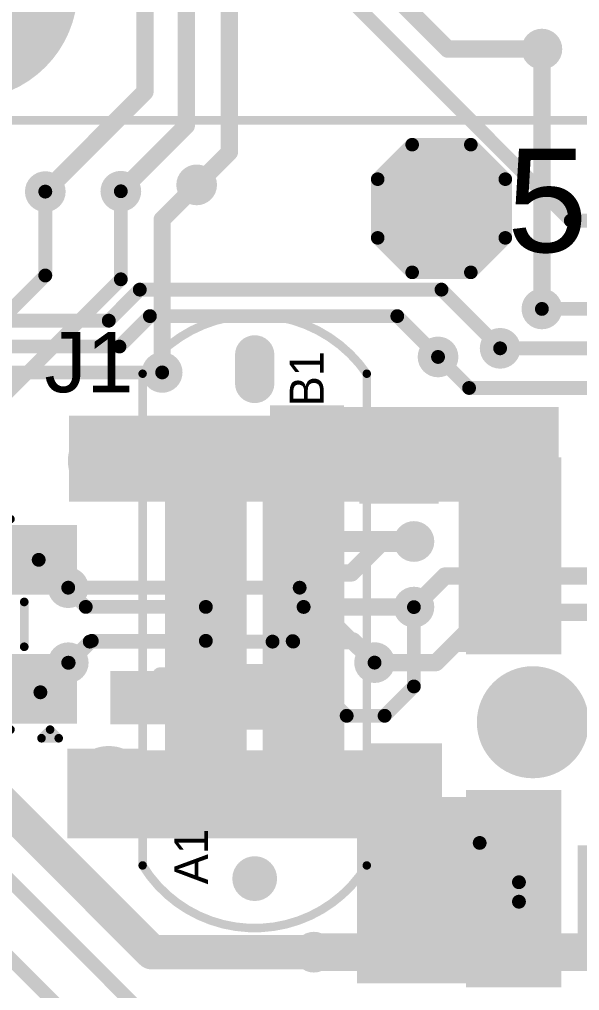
# Model space of a CAD drawing. Header units: millimetres. Extents: x -35.7 to 35.7, y -3.2 to 68.2.
# Drawn here: x -18.03 to -9.78, y 4.03 to 18.33 of the extents above; entities that cross this region are included whole.
import ezdxf

# ---------------------------------------------------------------- set-up
doc = ezdxf.new("R2010")
doc.units = ezdxf.units.MM
for name, color, linetype in [('BottomLayer', 5, 'Continuous'), ('BottomPaste', 16, 'Continuous'), ('BottomSolder', 6, 'Continuous'), ('Mechanical2', 216, 'Continuous'), ('MultiLayer', 9, 'Continuous'), ('PadHoleLayer', 156, 'Continuous'), ('TopLayer', 1, 'Continuous'), ('TopOverlay', 2, 'Continuous'), ('TopPaste', 8, 'Continuous'), ('TopSolder', 216, 'Continuous'), ('ViaHoleLayer', 16, 'Continuous')]:
    doc.layers.add(name, color=color, linetype=linetype)
doc.styles.add('Arial', font='', dxfattribs={"height": 0.2})
doc.styles.get('Arial').set_extended_font_data('Arial')

# ---------------------------------------------------------------- blocks, each defined once
blk = doc.blocks.new('S___23_23')
at = {"layer": 'TopLayer'}
for points in [[(-0.41, 1.46), (0.41, 1.46), (0.41, 0.54), (-0.41, 0.54)], [(-1.36, -0.54), (-0.54, -0.54), (-0.54, -1.46), (-1.36, -1.46)], [(0.54, -0.54), (1.36, -0.54), (1.36, -1.46), (0.54, -1.46)]]:
    blk.add_hatch(color=1, dxfattribs=at).paths.add_polyline_path(points)
at = {"layer": 'TopPaste'}
for points in [[(-0.41, 1.46), (0.41, 1.46), (0.41, 0.54), (-0.41, 0.54)], [(-1.36, -0.54), (-0.54, -0.54), (-0.54, -1.46), (-1.36, -1.46)], [(0.54, -0.54), (1.36, -0.54), (1.36, -1.46), (0.54, -1.46)]]:
    blk.add_hatch(color=8, dxfattribs=at).paths.add_polyline_path(points)
at = {"layer": 'TopSolder'}
for points in [[(-0.512, 1.562), (0.512, 1.562), (0.512, 0.438), (-0.512, 0.438)], [(-1.462, -0.438), (-0.438, -0.438), (-0.438, -1.562), (-1.462, -1.562)], [(0.438, -0.438), (1.462, -0.438), (1.462, -1.562), (0.438, -1.562)]]:
    blk.add_hatch(color=216, dxfattribs=at).paths.add_polyline_path(points)
at = {"layer": 'TopOverlay', "const_width": 0.127}
for points in [[(-1.549, 0.813), (-1.549, -0.584)], [(-1.549, 0.813), (-0.559, 0.813)], [(0.559, 0.813), (1.549, 0.813)], [(1.549, 0.813), (1.549, -0.584)], [(-0.33, -0.787), (0.33, -0.787)], [(-1.676, -1.041), (-1.549, -1.168)], [(-1.676, -1.041), (-1.676, -1.295)], [(-1.549, -1.168), (-1.676, -1.295)]]:
    blk.add_lwpolyline(points, dxfattribs=at)
at = {"layer": 'TopOverlay', "const_width": 0.0635}
for points in [[(-1.581, 0.813, 1), (-1.518, 0.813, 1)], [(-1.581, 0.813, 1), (-1.518, 0.813, 1)], [(-0.591, 0.813, 1), (-0.527, 0.813, 1)], [(0.527, 0.813, 1), (0.591, 0.813, 1)], [(1.518, 0.813, 1), (1.581, 0.813, 1)], [(1.518, 0.813, 1), (1.581, 0.813, 1)], [(-1.581, -0.584, 1), (-1.518, -0.584, 1)], [(1.518, -0.584, 1), (1.581, -0.584, 1)], [(-0.362, -0.787, 1), (-0.298, -0.787, 1)], [(0.298, -0.787, 1), (0.362, -0.787, 1)], [(-1.708, -1.041, 1), (-1.645, -1.041, 1)], [(-1.708, -1.041, 1), (-1.645, -1.041, 1)], [(-1.581, -1.168, 1), (-1.518, -1.168, 1)], [(-1.581, -1.168, 1), (-1.518, -1.168, 1)], [(-1.708, -1.295, 1), (-1.645, -1.295, 1)], [(-1.708, -1.295, 1), (-1.645, -1.295, 1)]]:
    blk.add_lwpolyline(points, format="xyb", close=True, dxfattribs=at)
blk = doc.blocks.new('0855115001_58')
at = {"layer": 'PadHoleLayer'}
h = blk.add_hatch(color=156, dxfattribs=at)
edge = h.paths.add_edge_path()
edge.add_arc((5.715, -4.445), 1.625, 0, 360)
at = {"layer": 'TopOverlay', "const_width": 0.127}
blk.add_lwpolyline([(7.6454, -9.4488), (7.6454, 5.715)], dxfattribs=at)
blk = doc.blocks.new('MC_318FB_60')
at = {"layer": 'BottomLayer'}
h = blk.add_hatch(color=5, dxfattribs=at)
edge = h.paths.add_edge_path()
edge.add_arc((-2.4, 2.15), 0.5, 0, 360)
h = blk.add_hatch(color=5, dxfattribs=at)
edge = h.paths.add_edge_path()
edge.add_arc((2.4, 2.15), 0.5, 0, 360)
h = blk.add_hatch(color=5, dxfattribs=at)
edge = h.paths.add_edge_path()
edge.add_arc((-2.4, -2.15), 0.5, 0, 360)
h = blk.add_hatch(color=5, dxfattribs=at)
edge = h.paths.add_edge_path()
edge.add_arc((2.4, -2.15), 0.5, 0, 360)
at = {"layer": 'BottomSolder'}
h = blk.add_hatch(color=6, dxfattribs=at)
edge = h.paths.add_edge_path()
edge.add_arc((-2.4, 2.15), 0.602, 0, 360)
h = blk.add_hatch(color=6, dxfattribs=at)
edge = h.paths.add_edge_path()
edge.add_arc((2.4, 2.15), 0.602, 0, 360)
h = blk.add_hatch(color=6, dxfattribs=at)
edge = h.paths.add_edge_path()
edge.add_arc((-3.75, 0), 0.102, 0, 360)
h = blk.add_hatch(color=6, dxfattribs=at)
edge = h.paths.add_edge_path()
edge.add_arc((3.75, 0), 0.102, 0, 360)
h = blk.add_hatch(color=6, dxfattribs=at)
edge = h.paths.add_edge_path()
edge.add_arc((-2.4, -2.15), 0.602, 0, 360)
h = blk.add_hatch(color=6, dxfattribs=at)
edge = h.paths.add_edge_path()
edge.add_arc((2.4, -2.15), 0.602, 0, 360)
at = {"layer": 'MultiLayer'}
h = blk.add_hatch(color=9, dxfattribs=at)
edge = h.paths.add_edge_path()
edge.add_arc((-2.4, 2.15), 0.5, 0, 360)
h = blk.add_hatch(color=9, dxfattribs=at)
edge = h.paths.add_edge_path()
edge.add_arc((2.4, 2.15), 0.5, 0, 360)
h = blk.add_hatch(color=9, dxfattribs=at)
edge = h.paths.add_edge_path()
edge.add_arc((-2.4, -2.15), 0.5, 0, 360)
h = blk.add_hatch(color=9, dxfattribs=at)
edge = h.paths.add_edge_path()
edge.add_arc((2.4, -2.15), 0.5, 0, 360)
at = {"layer": 'PadHoleLayer'}
h = blk.add_hatch(color=156, dxfattribs=at)
edge = h.paths.add_edge_path()
edge.add_arc((-2.4, 2.15), 0.35, 0, 360)
h = blk.add_hatch(color=156, dxfattribs=at)
edge = h.paths.add_edge_path()
edge.add_arc((2.4, 2.15), 0.35, 0, 360)
h = blk.add_hatch(color=156, dxfattribs=at)
edge = h.paths.add_edge_path()
edge.add_arc((-3.75, 0), 0.33, 0, 360)
h = blk.add_hatch(color=156, dxfattribs=at)
edge = h.paths.add_edge_path()
edge.add_arc((3.54, 0), 0.29, 90, 270)
edge.add_line((3.54, -0.29), (3.96, -0.29))
edge.add_arc((3.96, 0), 0.29, 270, 450)
edge.add_line((3.96, 0.29), (3.54, 0.29))
h = blk.add_hatch(color=156, dxfattribs=at)
edge = h.paths.add_edge_path()
edge.add_arc((-2.4, -2.15), 0.35, 0, 360)
h = blk.add_hatch(color=156, dxfattribs=at)
edge = h.paths.add_edge_path()
edge.add_arc((2.4, -2.15), 0.35, 0, 360)
at = {"layer": 'TopLayer'}
h = blk.add_hatch(color=1, dxfattribs=at)
edge = h.paths.add_edge_path()
edge.add_arc((-2.4, 2.15), 0.5, 0, 360)
h = blk.add_hatch(color=1, dxfattribs=at)
edge = h.paths.add_edge_path()
edge.add_arc((2.4, 2.15), 0.5, 0, 360)
for points in [[(-2.9, 1.22), (-2.6, 1.22), (-2.6, 0.22), (-2.9, 0.22)], [(-2.4, 1.22), (-2.1, 1.22), (-2.1, 0.22), (-2.4, 0.22)], [(-1.9, 1.22), (-1.6, 1.22), (-1.6, 0.22), (-1.9, 0.22)], [(-1.4, 1.22), (-1.1, 1.22), (-1.1, 0.22), (-1.4, 0.22)], [(-0.9, 1.22), (-0.6, 1.22), (-0.6, 0.22), (-0.9, 0.22)], [(-0.4, 1.22), (-0.1, 1.22), (-0.1, 0.22), (-0.4, 0.22)], [(0.1, 1.22), (0.4, 1.22), (0.4, 0.22), (0.1, 0.22)], [(0.6, 1.22), (0.9, 1.22), (0.9, 0.22), (0.6, 0.22)], [(1.1, 1.22), (1.4, 1.22), (1.4, 0.22), (1.1, 0.22)], [(1.6, 1.22), (1.9, 1.22), (1.9, 0.22), (1.6, 0.22)], [(2.1, 1.22), (2.4, 1.22), (2.4, 0.22), (2.1, 0.22)], [(2.6, 1.22), (2.9, 1.22), (2.9, 0.22), (2.6, 0.22)], [(-2.9, -0.22), (-2.6, -0.22), (-2.6, -1.22), (-2.9, -1.22)], [(-2.4, -0.22), (-2.1, -0.22), (-2.1, -1.22), (-2.4, -1.22)], [(-1.9, -0.22), (-1.6, -0.22), (-1.6, -1.22), (-1.9, -1.22)], [(-1.4, -0.22), (-1.1, -0.22), (-1.1, -1.22), (-1.4, -1.22)], [(-0.9, -0.22), (-0.6, -0.22), (-0.6, -1.22), (-0.9, -1.22)], [(-0.4, -0.22), (-0.1, -0.22), (-0.1, -1.22), (-0.4, -1.22)], [(0.1, -0.22), (0.4, -0.22), (0.4, -1.22), (0.1, -1.22)], [(0.6, -0.22), (0.9, -0.22), (0.9, -1.22), (0.6, -1.22)], [(1.1, -0.22), (1.4, -0.22), (1.4, -1.22), (1.1, -1.22)], [(1.6, -0.22), (1.9, -0.22), (1.9, -1.22), (1.6, -1.22)], [(2.1, -0.22), (2.4, -0.22), (2.4, -1.22), (2.1, -1.22)], [(2.6, -0.22), (2.9, -0.22), (2.9, -1.22), (2.6, -1.22)]]:
    blk.add_hatch(color=1, dxfattribs=at).paths.add_polyline_path(points)
h = blk.add_hatch(color=1, dxfattribs=at)
edge = h.paths.add_edge_path()
edge.add_arc((-2.4, -2.15), 0.5, 0, 360)
h = blk.add_hatch(color=1, dxfattribs=at)
edge = h.paths.add_edge_path()
edge.add_arc((2.4, -2.15), 0.5, 0, 360)
at = {"layer": 'TopPaste'}
for points in [[(-2.9, 1.22), (-2.6, 1.22), (-2.6, 0.22), (-2.9, 0.22)], [(-2.4, 1.22), (-2.1, 1.22), (-2.1, 0.22), (-2.4, 0.22)], [(-1.9, 1.22), (-1.6, 1.22), (-1.6, 0.22), (-1.9, 0.22)], [(-1.4, 1.22), (-1.1, 1.22), (-1.1, 0.22), (-1.4, 0.22)], [(-0.9, 1.22), (-0.6, 1.22), (-0.6, 0.22), (-0.9, 0.22)], [(-0.4, 1.22), (-0.1, 1.22), (-0.1, 0.22), (-0.4, 0.22)], [(0.1, 1.22), (0.4, 1.22), (0.4, 0.22), (0.1, 0.22)], [(0.6, 1.22), (0.9, 1.22), (0.9, 0.22), (0.6, 0.22)], [(1.1, 1.22), (1.4, 1.22), (1.4, 0.22), (1.1, 0.22)], [(1.6, 1.22), (1.9, 1.22), (1.9, 0.22), (1.6, 0.22)], [(2.1, 1.22), (2.4, 1.22), (2.4, 0.22), (2.1, 0.22)], [(2.6, 1.22), (2.9, 1.22), (2.9, 0.22), (2.6, 0.22)], [(-2.9, -0.22), (-2.6, -0.22), (-2.6, -1.22), (-2.9, -1.22)], [(-2.4, -0.22), (-2.1, -0.22), (-2.1, -1.22), (-2.4, -1.22)], [(-1.9, -0.22), (-1.6, -0.22), (-1.6, -1.22), (-1.9, -1.22)], [(-1.4, -0.22), (-1.1, -0.22), (-1.1, -1.22), (-1.4, -1.22)], [(-0.9, -0.22), (-0.6, -0.22), (-0.6, -1.22), (-0.9, -1.22)], [(-0.4, -0.22), (-0.1, -0.22), (-0.1, -1.22), (-0.4, -1.22)], [(0.1, -0.22), (0.4, -0.22), (0.4, -1.22), (0.1, -1.22)], [(0.6, -0.22), (0.9, -0.22), (0.9, -1.22), (0.6, -1.22)], [(1.1, -0.22), (1.4, -0.22), (1.4, -1.22), (1.1, -1.22)], [(1.6, -0.22), (1.9, -0.22), (1.9, -1.22), (1.6, -1.22)], [(2.1, -0.22), (2.4, -0.22), (2.4, -1.22), (2.1, -1.22)], [(2.6, -0.22), (2.9, -0.22), (2.9, -1.22), (2.6, -1.22)]]:
    blk.add_hatch(color=8, dxfattribs=at).paths.add_polyline_path(points)
at = {"layer": 'TopSolder'}
h = blk.add_hatch(color=216, dxfattribs=at)
edge = h.paths.add_edge_path()
edge.add_arc((-2.4, 2.15), 0.602, 0, 360)
h = blk.add_hatch(color=216, dxfattribs=at)
edge = h.paths.add_edge_path()
edge.add_arc((2.4, 2.15), 0.602, 0, 360)
for points in [[(-3.002, 1.322), (-2.498, 1.322), (-2.498, 0.118), (-3.002, 0.118)], [(-2.502, 1.322), (-1.998, 1.322), (-1.998, 0.118), (-2.502, 0.118)], [(-2.002, 1.322), (-1.498, 1.322), (-1.498, 0.118), (-2.002, 0.118)], [(-1.502, 1.322), (-0.998, 1.322), (-0.998, 0.118), (-1.502, 0.118)], [(-1.002, 1.322), (-0.498, 1.322), (-0.498, 0.118), (-1.002, 0.118)], [(-0.502, 1.322), (0.002, 1.322), (0.002, 0.118), (-0.502, 0.118)], [(-0.002, 1.322), (0.502, 1.322), (0.502, 0.118), (-0.002, 0.118)], [(0.498, 1.322), (1.002, 1.322), (1.002, 0.118), (0.498, 0.118)], [(0.998, 1.322), (1.502, 1.322), (1.502, 0.118), (0.998, 0.118)], [(1.498, 1.322), (2.002, 1.322), (2.002, 0.118), (1.498, 0.118)], [(1.998, 1.322), (2.502, 1.322), (2.502, 0.118), (1.998, 0.118)], [(2.498, 1.322), (3.002, 1.322), (3.002, 0.118), (2.498, 0.118)], [(-3.002, -0.118), (-2.498, -0.118), (-2.498, -1.322), (-3.002, -1.322)], [(-2.502, -0.118), (-1.998, -0.118), (-1.998, -1.322), (-2.502, -1.322)], [(-2.002, -0.118), (-1.498, -0.118), (-1.498, -1.322), (-2.002, -1.322)], [(-1.502, -0.118), (-0.998, -0.118), (-0.998, -1.322), (-1.502, -1.322)], [(-1.002, -0.118), (-0.498, -0.118), (-0.498, -1.322), (-1.002, -1.322)], [(-0.502, -0.118), (0.002, -0.118), (0.002, -1.322), (-0.502, -1.322)], [(-0.002, -0.118), (0.502, -0.118), (0.502, -1.322), (-0.002, -1.322)], [(0.498, -0.118), (1.002, -0.118), (1.002, -1.322), (0.498, -1.322)], [(0.998, -0.118), (1.502, -0.118), (1.502, -1.322), (0.998, -1.322)], [(1.498, -0.118), (2.002, -0.118), (2.002, -1.322), (1.498, -1.322)], [(1.998, -0.118), (2.502, -0.118), (2.502, -1.322), (1.998, -1.322)], [(2.498, -0.118), (3.002, -0.118), (3.002, -1.322), (2.498, -1.322)]]:
    blk.add_hatch(color=216, dxfattribs=at).paths.add_polyline_path(points)
h = blk.add_hatch(color=216, dxfattribs=at)
edge = h.paths.add_edge_path()
edge.add_arc((-3.75, 0), 0.102, 0, 360)
h = blk.add_hatch(color=216, dxfattribs=at)
edge = h.paths.add_edge_path()
edge.add_arc((3.75, 0), 0.102, 0, 360)
h = blk.add_hatch(color=216, dxfattribs=at)
edge = h.paths.add_edge_path()
edge.add_arc((-2.4, -2.15), 0.602, 0, 360)
h = blk.add_hatch(color=216, dxfattribs=at)
edge = h.paths.add_edge_path()
edge.add_arc((2.4, -2.15), 0.602, 0, 360)
at = {"layer": 'TopOverlay', "const_width": 0.125}
for points in [[(-3.556, -1.651, -0.558791), (-3.556, 1.651)], [(3.683, 1.651, -0.523952), (3.683, -1.651)]]:
    blk.add_lwpolyline(points, format="xyb", dxfattribs=at)
for points in [[(-3.556, 1.651), (3.683, 1.651)], [(-3.556, -1.651), (3.683, -1.651)]]:
    blk.add_lwpolyline(points, dxfattribs=at)
at = {"layer": 'TopOverlay', "const_width": 0.0625}
for points in [[(-3.587, 1.651, 1), (-3.525, 1.651, 1)], [(-3.587, 1.651, 1), (-3.525, 1.651, 1)], [(3.652, 1.651, 1), (3.714, 1.651, 1)], [(3.652, 1.651, 1), (3.714, 1.651, 1)], [(-3.587, -1.651, 1), (-3.525, -1.651, 1)], [(-3.587, -1.651, 1), (-3.525, -1.651, 1)], [(3.652, -1.651, 1), (3.714, -1.651, 1)], [(3.652, -1.651, 1), (3.714, -1.651, 1)]]:
    blk.add_lwpolyline(points, format="xyb", close=True, dxfattribs=at)
at = {"layer": 'TopOverlay'}
for s, p in [('A1', (-3.835, 0.686)), ('B1', (3.2, -1.016))]:
    blk.add_text(s, height=0.5, dxfattribs=at).set_placement(p)
blk = doc.blocks.new('M55_7012642R_B_133')
at = {"layer": 'BottomLayer'}
for points in [[(9.515, 3.8), (10.715, 3.8), (10.715, 1.1), (9.515, 1.1)], [(9.515, -1.1), (10.715, -1.1), (10.715, -3.8), (9.515, -3.8)]]:
    blk.add_hatch(color=5, dxfattribs=at).paths.add_polyline_path(points)
at = {"layer": 'BottomPaste'}
for points in [[(9.515, 3.8), (10.715, 3.8), (10.715, 1.1), (9.515, 1.1)], [(9.515, -1.1), (10.715, -1.1), (10.715, -3.8), (9.515, -3.8)]]:
    blk.add_hatch(color=16, dxfattribs=at).paths.add_polyline_path(points)
at = {"layer": 'BottomSolder'}
for points in [[(9.413, 3.902), (10.817, 3.902), (10.817, 0.998), (9.413, 0.998)], [(9.413, -0.998), (10.817, -0.998), (10.817, -3.902), (9.413, -3.902)]]:
    blk.add_hatch(color=6, dxfattribs=at).paths.add_polyline_path(points)
h = blk.add_hatch(color=6, dxfattribs=at)
edge = h.paths.add_edge_path()
edge.add_arc((9.83, 0), 0.102, 0, 360)
at = {"layer": 'PadHoleLayer'}
h = blk.add_hatch(color=156, dxfattribs=at)
edge = h.paths.add_edge_path()
edge.add_arc((9.83, 0), 0.825, 0, 360)
at = {"layer": 'TopSolder'}
h = blk.add_hatch(color=216, dxfattribs=at)
edge = h.paths.add_edge_path()
edge.add_arc((9.83, 0), 0.102, 0, 360)
blk = doc.blocks.new('TEST_POINT_138')
at = {"layer": 'TopLayer'}
blk.add_hatch(color=1, dxfattribs=at).paths.add_polyline_path([(0.381, 0.762), (-0.381, 0.762), (-0.762, 0.381), (-0.762, -0.381), (-0.381, -0.762), (0.381, -0.762), (0.762, -0.381), (0.762, 0.381)])
at = {"layer": 'TopPaste'}
blk.add_hatch(color=8, dxfattribs=at).paths.add_polyline_path([(0.381, 0.762), (-0.381, 0.762), (-0.762, 0.381), (-0.762, -0.381), (-0.381, -0.762), (0.381, -0.762), (0.762, -0.381), (0.762, 0.381)])
at = {"layer": 'TopSolder'}
blk.add_hatch(color=216, dxfattribs=at).paths.add_polyline_path([(0.432, 0.864), (-0.432, 0.864), (-0.864, 0.432), (-0.864, -0.432), (-0.432, -0.864), (0.432, -0.864), (0.864, -0.432), (0.864, 0.432)])
at = {"layer": 'TopOverlay', "const_width": 0.2}
for points in [[(-0.94, 0.432), (-0.432, 0.94)], [(0.432, 0.94), (-0.432, 0.94)], [(0.432, 0.94), (-0.432, 0.94)], [(0.94, 0.432), (0.432, 0.94)], [(-0.94, -0.432), (-0.94, 0.432)], [(0.94, -0.432), (0.94, 0.432)], [(-0.432, -0.94), (-0.94, -0.432)], [(0.432, -0.94), (0.94, -0.432)], [(0.432, -0.94), (-0.432, -0.94)], [(0.432, -0.94), (-0.432, -0.94)]]:
    blk.add_lwpolyline(points, dxfattribs=at)
at = {"layer": 'TopOverlay', "const_width": 0.1}
for points in [[(-0.482, 0.94, 1), (-0.382, 0.94, 1)], [(-0.482, 0.94, 1), (-0.382, 0.94, 1)], [(-0.482, 0.94, 1), (-0.382, 0.94, 1)], [(0.382, 0.94, 1), (0.482, 0.94, 1)], [(0.382, 0.94, 1), (0.482, 0.94, 1)], [(0.382, 0.94, 1), (0.482, 0.94, 1)], [(-0.99, 0.432, 1), (-0.89, 0.432, 1)], [(-0.99, 0.432, 1), (-0.89, 0.432, 1)], [(0.89, 0.432, 1), (0.99, 0.432, 1)], [(0.89, 0.432, 1), (0.99, 0.432, 1)], [(-0.99, -0.432, 1), (-0.89, -0.432, 1)], [(-0.99, -0.432, 1), (-0.89, -0.432, 1)], [(0.89, -0.432, 1), (0.99, -0.432, 1)], [(0.89, -0.432, 1), (0.99, -0.432, 1)], [(-0.482, -0.94, 1), (-0.382, -0.94, 1)], [(-0.482, -0.94, 1), (-0.382, -0.94, 1)], [(-0.482, -0.94, 1), (-0.382, -0.94, 1)], [(0.382, -0.94, 1), (0.482, -0.94, 1)], [(0.382, -0.94, 1), (0.482, -0.94, 1)], [(0.382, -0.94, 1), (0.482, -0.94, 1)]]:
    blk.add_lwpolyline(points, format="xyb", close=True, dxfattribs=at)
blk = doc.blocks.new('RES0603_B_141')
at = {"layer": 'BottomLayer'}
for points in [[(-1.143, -0.4445), (-1.143, 0.4445), (-0.381, 0.4445), (-0.381, -0.4445)], [(0.381, -0.4445), (0.381, 0.4445), (1.143, 0.4445), (1.143, -0.4445)]]:
    blk.add_hatch(color=5, dxfattribs=at).paths.add_polyline_path(points)
at = {"layer": 'BottomPaste'}
for points in [[(-1.143, -0.4445), (-1.143, 0.4445), (-0.381, 0.4445), (-0.381, -0.4445)], [(0.381, -0.4445), (0.381, 0.4445), (1.143, 0.4445), (1.143, -0.4445)]]:
    blk.add_hatch(color=16, dxfattribs=at).paths.add_polyline_path(points)
at = {"layer": 'BottomSolder'}
for points in [[(-1.2446, -0.5461), (-1.2446, 0.5461), (-0.2794, 0.5461), (-0.2794, -0.5461)], [(0.2794, -0.5461), (0.2794, 0.5461), (1.2446, 0.5461), (1.2446, -0.5461)]]:
    blk.add_hatch(color=6, dxfattribs=at).paths.add_polyline_path(points)
blk = doc.blocks.new('RES0603_B_142')
at = {"layer": 'BottomLayer'}
for points in [[(-1.143, -0.4445), (-1.143, 0.4445), (-0.381, 0.4445), (-0.381, -0.4445)], [(0.381, -0.4445), (0.381, 0.4445), (1.143, 0.4445), (1.143, -0.4445)]]:
    blk.add_hatch(color=5, dxfattribs=at).paths.add_polyline_path(points)
at = {"layer": 'BottomPaste'}
for points in [[(-1.143, -0.4445), (-1.143, 0.4445), (-0.381, 0.4445), (-0.381, -0.4445)], [(0.381, -0.4445), (0.381, 0.4445), (1.143, 0.4445), (1.143, -0.4445)]]:
    blk.add_hatch(color=16, dxfattribs=at).paths.add_polyline_path(points)
at = {"layer": 'BottomSolder'}
for points in [[(-1.2446, -0.5461), (-1.2446, 0.5461), (-0.2794, 0.5461), (-0.2794, -0.5461)], [(0.2794, -0.5461), (0.2794, 0.5461), (1.2446, 0.5461), (1.2446, -0.5461)]]:
    blk.add_hatch(color=6, dxfattribs=at).paths.add_polyline_path(points)

msp = doc.modelspace()

# ---------------------------------------------------------------- hatches: boundary and pattern name
at = {"layer": 'BottomLayer'}
h = msp.add_hatch(color=5, dxfattribs=at)
edge = h.paths.add_edge_path()
edge.add_arc((-10.332, 17.892), 0.3, 0, 360)
h = msp.add_hatch(color=5, dxfattribs=at)
edge = h.paths.add_edge_path()
edge.add_arc((-15.418, 15.893), 0.3, 0, 360)
h = msp.add_hatch(color=5, dxfattribs=at)
edge = h.paths.add_edge_path()
edge.add_arc((-17.648, 15.794), 0.3, 0, 360)
h = msp.add_hatch(color=5, dxfattribs=at)
edge = h.paths.add_edge_path()
edge.add_arc((-16.535, 15.799), 0.3, 0, 360)
h = msp.add_hatch(color=5, dxfattribs=at)
edge = h.paths.add_edge_path()
edge.add_arc((-11.862, 15.545), 0.3, 0, 360)
h = msp.add_hatch(color=5, dxfattribs=at)
edge = h.paths.add_edge_path()
edge.add_arc((-10.332, 14.067), 0.3, 0, 360)
h = msp.add_hatch(color=5, dxfattribs=at)
edge = h.paths.add_edge_path()
edge.add_arc((-10.947, 13.487), 0.3, 0, 360)
h = msp.add_hatch(color=5, dxfattribs=at)
edge = h.paths.add_edge_path()
edge.add_arc((-11.862, 13.36), 0.3, 0, 360)
h = msp.add_hatch(color=5, dxfattribs=at)
edge = h.paths.add_edge_path()
edge.add_arc((-15.926, 13.132), 0.3, 0, 360)
for points in [[(-14.237, 11.782), (-10.084, 11.782), (-10.084, 12.624), (-14.237, 12.624)], [(-17.297, 11.227), (-10.109, 11.227), (-10.109, 12.395), (-17.297, 12.395)], [(-11.557, 9.017), (-10.084, 9.017), (-10.084, 12.395), (-11.557, 12.395)], [(-16.688, 7.95), (-14.453, 7.95), (-14.453, 8.738), (-16.688, 8.738)], [(-17.213, 6.401), (-11.811, 6.401), (-11.811, 7.569), (-17.213, 7.569)], [(-13.056, 4.14), (-11.836, 4.14), (-11.836, 7.03), (-13.056, 7.03)], [(-12.09, 4.14), (-10.16, 4.14), (-10.16, 6.883), (-12.09, 6.883)], [(-9.804, 4.597), (-7.855, 4.597), (-7.855, 6.172), (-9.804, 6.172)]]:
    msp.add_hatch(color=5, dxfattribs=at).paths.add_polyline_path(points)
h = msp.add_hatch(color=5, dxfattribs=at)
edge = h.paths.add_edge_path()
edge.add_arc((-10.693, 12.217), 0.3, 0, 360)
h = msp.add_hatch(color=5, dxfattribs=at)
edge = h.paths.add_edge_path()
edge.add_arc((-12.217, 10.643), 0.3, 0, 360)
h = msp.add_hatch(color=5, dxfattribs=at)
edge = h.paths.add_edge_path()
edge.add_arc((-17.31, 9.963), 0.3, 0, 360)
h = msp.add_hatch(color=5, dxfattribs=at)
edge = h.paths.add_edge_path()
edge.add_arc((-12.217, 9.677), 0.3, 0, 360)
h = msp.add_hatch(color=5, dxfattribs=at)
edge = h.paths.add_edge_path()
edge.add_arc((-17.31, 8.858), 0.3, 0, 360)
h = msp.add_hatch(color=5, dxfattribs=at)
edge = h.paths.add_edge_path()
edge.add_arc((-12.797, 8.86), 0.3, 0, 360)
h = msp.add_hatch(color=5, dxfattribs=at)
edge = h.paths.add_edge_path()
edge.add_arc((-16.358, 8.255), 0.3, 0, 360)
h = msp.add_hatch(color=5, dxfattribs=at)
edge = h.paths.add_edge_path()
edge.add_arc((-12.598, 5.69), 0.3, 0, 360)
h = msp.add_hatch(color=5, dxfattribs=at)
edge = h.paths.add_edge_path()
edge.add_arc((-11.836, 5.69), 0.3, 0, 360)
h = msp.add_hatch(color=5, dxfattribs=at)
edge = h.paths.add_edge_path()
edge.add_arc((-13.691, 4.597), 0.3, 0, 360)
at = {"layer": 'BottomSolder'}
h = msp.add_hatch(color=6, dxfattribs=at)
edge = h.paths.add_edge_path()
edge.add_arc((-10.332, 17.892), 0.15, 0, 360)
h = msp.add_hatch(color=6, dxfattribs=at)
edge = h.paths.add_edge_path()
edge.add_arc((-15.418, 15.893), 0.15, 0, 360)
h = msp.add_hatch(color=6, dxfattribs=at)
edge = h.paths.add_edge_path()
edge.add_arc((-17.648, 15.794), 0.15, 0, 360)
h = msp.add_hatch(color=6, dxfattribs=at)
edge = h.paths.add_edge_path()
edge.add_arc((-16.535, 15.799), 0.15, 0, 360)
h = msp.add_hatch(color=6, dxfattribs=at)
edge = h.paths.add_edge_path()
edge.add_arc((-11.862, 15.545), 0.15, 0, 360)
h = msp.add_hatch(color=6, dxfattribs=at)
edge = h.paths.add_edge_path()
edge.add_arc((-10.332, 14.067), 0.15, 0, 360)
h = msp.add_hatch(color=6, dxfattribs=at)
edge = h.paths.add_edge_path()
edge.add_arc((-10.947, 13.487), 0.15, 0, 360)
h = msp.add_hatch(color=6, dxfattribs=at)
edge = h.paths.add_edge_path()
edge.add_arc((-11.862, 13.36), 0.15, 0, 360)
h = msp.add_hatch(color=6, dxfattribs=at)
edge = h.paths.add_edge_path()
edge.add_arc((-15.926, 13.132), 0.15, 0, 360)
h = msp.add_hatch(color=6, dxfattribs=at)
edge = h.paths.add_edge_path()
edge.add_arc((-10.693, 12.217), 0.15, 0, 360)
h = msp.add_hatch(color=6, dxfattribs=at)
edge = h.paths.add_edge_path()
edge.add_arc((-12.217, 10.643), 0.15, 0, 360)
h = msp.add_hatch(color=6, dxfattribs=at)
edge = h.paths.add_edge_path()
edge.add_arc((-17.31, 9.963), 0.15, 0, 360)
h = msp.add_hatch(color=6, dxfattribs=at)
edge = h.paths.add_edge_path()
edge.add_arc((-12.217, 9.677), 0.15, 0, 360)
h = msp.add_hatch(color=6, dxfattribs=at)
edge = h.paths.add_edge_path()
edge.add_arc((-17.31, 8.858), 0.15, 0, 360)
h = msp.add_hatch(color=6, dxfattribs=at)
edge = h.paths.add_edge_path()
edge.add_arc((-12.797, 8.86), 0.15, 0, 360)
h = msp.add_hatch(color=6, dxfattribs=at)
edge = h.paths.add_edge_path()
edge.add_arc((-16.358, 8.255), 0.15, 0, 360)
h = msp.add_hatch(color=6, dxfattribs=at)
edge = h.paths.add_edge_path()
edge.add_arc((-12.598, 5.69), 0.15, 0, 360)
h = msp.add_hatch(color=6, dxfattribs=at)
edge = h.paths.add_edge_path()
edge.add_arc((-11.836, 5.69), 0.15, 0, 360)
h = msp.add_hatch(color=6, dxfattribs=at)
edge = h.paths.add_edge_path()
edge.add_arc((-13.691, 4.597), 0.15, 0, 360)
at = {"layer": 'TopLayer'}
h = msp.add_hatch(color=1, dxfattribs=at)
edge = h.paths.add_edge_path()
edge.add_arc((-10.332, 17.892), 0.3, 0, 360)
h = msp.add_hatch(color=1, dxfattribs=at)
edge = h.paths.add_edge_path()
edge.add_arc((-15.418, 15.893), 0.3, 0, 360)
h = msp.add_hatch(color=1, dxfattribs=at)
edge = h.paths.add_edge_path()
edge.add_arc((-17.648, 15.794), 0.3, 0, 360)
h = msp.add_hatch(color=1, dxfattribs=at)
edge = h.paths.add_edge_path()
edge.add_arc((-16.535, 15.799), 0.3, 0, 360)
h = msp.add_hatch(color=1, dxfattribs=at)
edge = h.paths.add_edge_path()
edge.add_arc((-11.862, 15.545), 0.3, 0, 360)
h = msp.add_hatch(color=1, dxfattribs=at)
edge = h.paths.add_edge_path()
edge.add_arc((-10.332, 14.067), 0.3, 0, 360)
h = msp.add_hatch(color=1, dxfattribs=at)
edge = h.paths.add_edge_path()
edge.add_arc((-10.947, 13.487), 0.3, 0, 360)
h = msp.add_hatch(color=1, dxfattribs=at)
edge = h.paths.add_edge_path()
edge.add_arc((-11.862, 13.36), 0.3, 0, 360)
h = msp.add_hatch(color=1, dxfattribs=at)
edge = h.paths.add_edge_path()
edge.add_arc((-15.926, 13.132), 0.3, 0, 360)
for points in [[(-11.854, 12.497), (-17.297, 12.497), (-17.297, 12.028), (-11.854, 12.028)], [(-17.297, 11.227), (-16.129, 11.227), (-16.129, 12.471), (-17.297, 12.471)], [(-13.023, 11.201), (-11.854, 11.201), (-11.854, 12.33), (-13.023, 12.33)], [(-17.323, 6.274), (-16.154, 6.274), (-16.154, 7.595), (-17.323, 7.595)], [(-11.803, 7.671), (-12.972, 7.671), (-12.972, 6.274), (-11.803, 6.274)], [(-17.17, 6.274), (-16.213, 6.274), (-16.213, 7.569), (-17.17, 7.569)], [(-17.323, 6.274), (-11.811, 6.274), (-11.811, 6.833), (-17.323, 6.833)]]:
    msp.add_hatch(color=1, dxfattribs=at).paths.add_polyline_path(points)
h = msp.add_hatch(color=1, dxfattribs=at)
edge = h.paths.add_edge_path()
edge.add_arc((-10.693, 12.217), 0.3, 0, 360)
h = msp.add_hatch(color=1, dxfattribs=at)
edge = h.paths.add_edge_path()
edge.add_arc((-12.217, 10.643), 0.3, 0, 360)
h = msp.add_hatch(color=1, dxfattribs=at)
edge = h.paths.add_edge_path()
edge.add_arc((-17.31, 9.963), 0.3, 0, 360)
h = msp.add_hatch(color=1, dxfattribs=at)
edge = h.paths.add_edge_path()
edge.add_arc((-12.217, 9.677), 0.3, 0, 360)
h = msp.add_hatch(color=1, dxfattribs=at)
edge = h.paths.add_edge_path()
edge.add_arc((-17.31, 8.858), 0.3, 0, 360)
h = msp.add_hatch(color=1, dxfattribs=at)
edge = h.paths.add_edge_path()
edge.add_arc((-12.797, 8.86), 0.3, 0, 360)
h = msp.add_hatch(color=1, dxfattribs=at)
edge = h.paths.add_edge_path()
edge.add_arc((-16.358, 8.255), 0.3, 0, 360)
h = msp.add_hatch(color=1, dxfattribs=at)
edge = h.paths.add_edge_path()
edge.add_arc((-12.598, 5.69), 0.3, 0, 360)
h = msp.add_hatch(color=1, dxfattribs=at)
edge = h.paths.add_edge_path()
edge.add_arc((-11.836, 5.69), 0.3, 0, 360)
h = msp.add_hatch(color=1, dxfattribs=at)
edge = h.paths.add_edge_path()
edge.add_arc((-13.691, 4.597), 0.3, 0, 360)
at = {"layer": 'TopSolder'}
h = msp.add_hatch(color=216, dxfattribs=at)
edge = h.paths.add_edge_path()
edge.add_arc((-10.332, 17.892), 0.15, 0, 360)
h = msp.add_hatch(color=216, dxfattribs=at)
edge = h.paths.add_edge_path()
edge.add_arc((-15.418, 15.893), 0.15, 0, 360)
h = msp.add_hatch(color=216, dxfattribs=at)
edge = h.paths.add_edge_path()
edge.add_arc((-17.648, 15.794), 0.15, 0, 360)
h = msp.add_hatch(color=216, dxfattribs=at)
edge = h.paths.add_edge_path()
edge.add_arc((-16.535, 15.799), 0.15, 0, 360)
h = msp.add_hatch(color=216, dxfattribs=at)
edge = h.paths.add_edge_path()
edge.add_arc((-11.862, 15.545), 0.15, 0, 360)
h = msp.add_hatch(color=216, dxfattribs=at)
edge = h.paths.add_edge_path()
edge.add_arc((-10.332, 14.067), 0.15, 0, 360)
h = msp.add_hatch(color=216, dxfattribs=at)
edge = h.paths.add_edge_path()
edge.add_arc((-10.947, 13.487), 0.15, 0, 360)
h = msp.add_hatch(color=216, dxfattribs=at)
edge = h.paths.add_edge_path()
edge.add_arc((-11.862, 13.36), 0.15, 0, 360)
h = msp.add_hatch(color=216, dxfattribs=at)
edge = h.paths.add_edge_path()
edge.add_arc((-15.926, 13.132), 0.15, 0, 360)
h = msp.add_hatch(color=216, dxfattribs=at)
edge = h.paths.add_edge_path()
edge.add_arc((-10.693, 12.217), 0.15, 0, 360)
h = msp.add_hatch(color=216, dxfattribs=at)
edge = h.paths.add_edge_path()
edge.add_arc((-12.217, 10.643), 0.15, 0, 360)
h = msp.add_hatch(color=216, dxfattribs=at)
edge = h.paths.add_edge_path()
edge.add_arc((-17.31, 9.963), 0.15, 0, 360)
h = msp.add_hatch(color=216, dxfattribs=at)
edge = h.paths.add_edge_path()
edge.add_arc((-12.217, 9.677), 0.15, 0, 360)
h = msp.add_hatch(color=216, dxfattribs=at)
edge = h.paths.add_edge_path()
edge.add_arc((-17.31, 8.858), 0.15, 0, 360)
h = msp.add_hatch(color=216, dxfattribs=at)
edge = h.paths.add_edge_path()
edge.add_arc((-12.797, 8.86), 0.15, 0, 360)
h = msp.add_hatch(color=216, dxfattribs=at)
edge = h.paths.add_edge_path()
edge.add_arc((-16.358, 8.255), 0.15, 0, 360)
h = msp.add_hatch(color=216, dxfattribs=at)
edge = h.paths.add_edge_path()
edge.add_arc((-12.598, 5.69), 0.15, 0, 360)
h = msp.add_hatch(color=216, dxfattribs=at)
edge = h.paths.add_edge_path()
edge.add_arc((-11.836, 5.69), 0.15, 0, 360)
h = msp.add_hatch(color=216, dxfattribs=at)
edge = h.paths.add_edge_path()
edge.add_arc((-13.691, 4.597), 0.15, 0, 360)
at = {"layer": 'ViaHoleLayer'}
h = msp.add_hatch(color=16, dxfattribs=at)
edge = h.paths.add_edge_path()
edge.add_arc((-10.332, 17.892), 0.15, 0, 360)
h = msp.add_hatch(color=16, dxfattribs=at)
edge = h.paths.add_edge_path()
edge.add_arc((-15.418, 15.893), 0.15, 0, 360)
h = msp.add_hatch(color=16, dxfattribs=at)
edge = h.paths.add_edge_path()
edge.add_arc((-17.648, 15.794), 0.15, 0, 360)
h = msp.add_hatch(color=16, dxfattribs=at)
edge = h.paths.add_edge_path()
edge.add_arc((-16.535, 15.799), 0.15, 0, 360)
h = msp.add_hatch(color=16, dxfattribs=at)
edge = h.paths.add_edge_path()
edge.add_arc((-11.862, 15.545), 0.15, 0, 360)
h = msp.add_hatch(color=16, dxfattribs=at)
edge = h.paths.add_edge_path()
edge.add_arc((-10.332, 14.067), 0.15, 0, 360)
h = msp.add_hatch(color=16, dxfattribs=at)
edge = h.paths.add_edge_path()
edge.add_arc((-10.947, 13.487), 0.15, 0, 360)
h = msp.add_hatch(color=16, dxfattribs=at)
edge = h.paths.add_edge_path()
edge.add_arc((-11.862, 13.36), 0.15, 0, 360)
h = msp.add_hatch(color=16, dxfattribs=at)
edge = h.paths.add_edge_path()
edge.add_arc((-15.926, 13.132), 0.15, 0, 360)
h = msp.add_hatch(color=16, dxfattribs=at)
edge = h.paths.add_edge_path()
edge.add_arc((-10.693, 12.217), 0.15, 0, 360)
h = msp.add_hatch(color=16, dxfattribs=at)
edge = h.paths.add_edge_path()
edge.add_arc((-12.217, 10.643), 0.15, 0, 360)
h = msp.add_hatch(color=16, dxfattribs=at)
edge = h.paths.add_edge_path()
edge.add_arc((-17.31, 9.963), 0.15, 0, 360)
h = msp.add_hatch(color=16, dxfattribs=at)
edge = h.paths.add_edge_path()
edge.add_arc((-12.217, 9.677), 0.15, 0, 360)
h = msp.add_hatch(color=16, dxfattribs=at)
edge = h.paths.add_edge_path()
edge.add_arc((-17.31, 8.858), 0.15, 0, 360)
h = msp.add_hatch(color=16, dxfattribs=at)
edge = h.paths.add_edge_path()
edge.add_arc((-12.797, 8.86), 0.15, 0, 360)
h = msp.add_hatch(color=16, dxfattribs=at)
edge = h.paths.add_edge_path()
edge.add_arc((-16.358, 8.255), 0.15, 0, 360)
h = msp.add_hatch(color=16, dxfattribs=at)
edge = h.paths.add_edge_path()
edge.add_arc((-12.598, 5.69), 0.15, 0, 360)
h = msp.add_hatch(color=16, dxfattribs=at)
edge = h.paths.add_edge_path()
edge.add_arc((-11.836, 5.69), 0.15, 0, 360)
h = msp.add_hatch(color=16, dxfattribs=at)
edge = h.paths.add_edge_path()
edge.add_arc((-13.691, 4.597), 0.15, 0, 360)

# ---------------------------------------------------------------- linework, layer by layer
at = {"layer": 'BottomLayer'}
for points, const_width in [([(-14.935, 16.375), (-14.935, 21.996)], 0.254), ([(-15.57, 16.764), (-15.57, 20.472)], 0.254), ([(-16.18, 17.262), (-16.18, 20.422)], 0.254), ([(-10.332, 14.067), (-10.332, 17.892)], 0.254), ([(-17.648, 15.794), (-16.18, 17.262)], 0.254), ([(-16.535, 15.799), (-15.57, 16.764)], 0.254), ([(-15.418, 15.893), (-14.935, 16.375)], 0.254), ([(-16.713, 13.894), (-16.256, 14.351)], 0.203), ([(-16.256, 14.351), (-11.811, 14.351)], 0.203), ([(-11.811, 14.351), (-10.947, 13.487)], 0.203), ([(-16.555, 13.513), (-16.107, 13.961)], 0.203), ([(-16.107, 13.961), (-12.462, 13.961)], 0.203), ([(-12.462, 13.961), (-11.862, 13.36)], 0.203), ([(-19.482, 13.894), (-16.713, 13.894)], 0.203), ([(-19.914, 13.513), (-16.555, 13.513)], 0.203), ([(-20.066, 13.132), (-15.926, 13.132)], 0.203), ([(-10.712, 11.347), (-10.712, 11.617)], 0.559), ([(-11.071, 11.414), (-10.75, 11.093)], 0.559), ([(-10.75, 11.272), (-10.693, 11.328)], 0.559), ([(-10.712, 11.347), (-10.693, 11.328)], 0.559), ([(-10.75, 11.093), (-10.75, 11.272)], 0.559), ([(-10.75, 10.432), (-10.75, 11.093)], 0.559), ([(-10.82, 9.754), (-10.82, 10.706)], 0.457), ([(-13.792, 10.643), (-12.217, 10.643)], 0.305), ([(-17.31, 9.963), (-13.9, 9.963)], 0.203), ([(-13.9, 9.963), (-12.797, 8.86)], 0.203), ([(-12.217, 8.509), (-12.217, 9.677)], 0.203), ([(-17.304, 8.858), (-16.993, 9.169)], 0.203), ([(-16.993, 9.169), (-14.3, 9.169)], 0.203), ([(-14.3, 9.169), (-13.208, 8.077)], 0.203), ([(-17.31, 8.858), (-17.304, 8.858)], 0.203), ([(-12.649, 8.077), (-12.217, 8.509)], 0.203), ([(-13.208, 8.077), (-12.649, 8.077)], 0.203), ([(-18.72, 7.239), (-16.078, 4.597)], 0.508), ([(-11.248, 6.205), (-10.67, 5.627)], 0.203), ([(-18.577, 6.061), (-16.199, 3.683)], 0.203), ([(-19.593, 5.934), (-16.961, 3.302)], 0.203), ([(-9.398, 5.747), (-9.052, 5.401)], 0.762), ([(-10.67, 5.34), (-10.67, 5.627)], 0.203), ([(-16.078, 4.597), (-13.691, 4.597)], 0.508)]:
    msp.add_lwpolyline(points, dxfattribs=dict(at, const_width=const_width))
for points, const_width in [([(-10.396, 17.892, 1), (-10.269, 17.892, 1)], 0.127), ([(-16.243, 17.262, 1), (-16.116, 17.262, 1)], 0.127), ([(-16.243, 17.262, 1), (-16.116, 17.262, 1)], 0.127), ([(-15.634, 16.764, 1), (-15.507, 16.764, 1)], 0.127), ([(-15.634, 16.764, 1), (-15.507, 16.764, 1)], 0.127), ([(-14.999, 16.375, 1), (-14.872, 16.375, 1)], 0.127), ([(-14.999, 16.375, 1), (-14.872, 16.375, 1)], 0.127), ([(-15.481, 15.893, 1), (-15.354, 15.893, 1)], 0.127), ([(-17.712, 15.794, 1), (-17.585, 15.794, 1)], 0.127), ([(-16.599, 15.799, 1), (-16.472, 15.799, 1)], 0.127), ([(-16.307, 14.351, 1), (-16.205, 14.351, 1)], 0.102), ([(-16.307, 14.351, 1), (-16.205, 14.351, 1)], 0.102), ([(-11.862, 14.351, 1), (-11.76, 14.351, 1)], 0.102), ([(-11.862, 14.351, 1), (-11.76, 14.351, 1)], 0.102), ([(-10.396, 14.067, 1), (-10.269, 14.067, 1)], 0.127), ([(-16.158, 13.961, 1), (-16.056, 13.961, 1)], 0.102), ([(-16.158, 13.961, 1), (-16.056, 13.961, 1)], 0.102), ([(-12.513, 13.961, 1), (-12.412, 13.961, 1)], 0.102), ([(-12.513, 13.961, 1), (-12.412, 13.961, 1)], 0.102), ([(-16.764, 13.894, 1), (-16.662, 13.894, 1)], 0.102), ([(-16.764, 13.894, 1), (-16.662, 13.894, 1)], 0.102), ([(-16.606, 13.513, 1), (-16.505, 13.513, 1)], 0.102), ([(-16.606, 13.513, 1), (-16.505, 13.513, 1)], 0.102), ([(-10.998, 13.487, 1), (-10.897, 13.487, 1)], 0.102), ([(-11.913, 13.36, 1), (-11.811, 13.36, 1)], 0.102), ([(-15.977, 13.132, 1), (-15.875, 13.132, 1)], 0.102), ([(-10.851, 11.617, 1), (-10.572, 11.617, 1)], 0.279), ([(-11.21, 11.414, 1), (-10.931, 11.414, 1)], 0.279), ([(-10.851, 11.347, 1), (-10.572, 11.347, 1)], 0.279), ([(-10.851, 11.347, 1), (-10.572, 11.347, 1)], 0.279), ([(-10.833, 11.328, 1), (-10.554, 11.328, 1)], 0.279), ([(-10.833, 11.328, 1), (-10.554, 11.328, 1)], 0.279), ([(-10.89, 11.272, 1), (-10.61, 11.272, 1)], 0.279), ([(-10.89, 11.272, 1), (-10.61, 11.272, 1)], 0.279), ([(-10.89, 11.093, 1), (-10.61, 11.093, 1)], 0.279), ([(-10.89, 11.093, 1), (-10.61, 11.093, 1)], 0.279), ([(-10.89, 11.093, 1), (-10.61, 11.093, 1)], 0.279), ([(-10.935, 10.706, 1), (-10.706, 10.706, 1)], 0.229), ([(-13.868, 10.643, 1), (-13.716, 10.643, 1)], 0.152), ([(-12.294, 10.643, 1), (-12.141, 10.643, 1)], 0.152), ([(-10.89, 10.432, 1), (-10.61, 10.432, 1)], 0.279), ([(-17.361, 9.963, 1), (-17.259, 9.963, 1)], 0.102), ([(-13.951, 9.963, 1), (-13.85, 9.963, 1)], 0.102), ([(-13.951, 9.963, 1), (-13.85, 9.963, 1)], 0.102), ([(-10.935, 9.754, 1), (-10.706, 9.754, 1)], 0.229), ([(-12.268, 9.677, 1), (-12.167, 9.677, 1)], 0.102), ([(-17.044, 9.169, 1), (-16.942, 9.169, 1)], 0.102), ([(-17.044, 9.169, 1), (-16.942, 9.169, 1)], 0.102), ([(-14.351, 9.169, 1), (-14.249, 9.169, 1)], 0.102), ([(-14.351, 9.169, 1), (-14.249, 9.169, 1)], 0.102), ([(-17.361, 8.858, 1), (-17.259, 8.858, 1)], 0.102), ([(-17.355, 8.858, 1), (-17.253, 8.858, 1)], 0.102), ([(-17.355, 8.858, 1), (-17.253, 8.858, 1)], 0.102), ([(-12.848, 8.86, 1), (-12.746, 8.86, 1)], 0.102), ([(-12.268, 8.509, 1), (-12.167, 8.509, 1)], 0.102), ([(-12.268, 8.509, 1), (-12.167, 8.509, 1)], 0.102), ([(-13.259, 8.077, 1), (-13.157, 8.077, 1)], 0.102), ([(-13.259, 8.077, 1), (-13.157, 8.077, 1)], 0.102), ([(-12.7, 8.077, 1), (-12.598, 8.077, 1)], 0.102), ([(-12.7, 8.077, 1), (-12.598, 8.077, 1)], 0.102), ([(-11.299, 6.205, 1), (-11.198, 6.205, 1)], 0.102), ([(-9.588, 5.747, 1), (-9.207, 5.747, 1)], 0.381), ([(-10.721, 5.627, 1), (-10.619, 5.627, 1)], 0.102), ([(-10.721, 5.627, 1), (-10.619, 5.627, 1)], 0.102), ([(-10.721, 5.34, 1), (-10.619, 5.34, 1)], 0.102), ([(-16.205, 4.597, 1), (-15.951, 4.597, 1)], 0.254), ([(-16.205, 4.597, 1), (-15.951, 4.597, 1)], 0.254), ([(-13.818, 4.597, 1), (-13.564, 4.597, 1)], 0.254)]:
    msp.add_lwpolyline(points, format="xyb", close=True, dxfattribs=dict(at, const_width=const_width))
at = {"layer": 'Mechanical2', "const_width": 0.381}
msp.add_lwpolyline([(0, -3, -0.267949), (-30.744, 14.75)], format="xyb", dxfattribs=at)
at = {"layer": 'TopLayer'}
for points, const_width in [([(-16.002, 21.463), (-9.906, 15.367)], 0.203), ([(-14.28, 20.452), (-11.72, 17.892)], 0.254), ([(-11.72, 17.892), (-10.332, 17.892)], 0.254), ([(-11.914, 15.875), (-11.862, 15.823)], 0.635), ([(-15.926, 15.385), (-15.418, 15.893)], 0.254), ([(-11.862, 15.545), (-11.862, 15.823)], 0.635), ([(-17.648, 14.559), (-17.648, 15.794)], 0.203), ([(-16.535, 14.503), (-16.535, 15.799)], 0.203), ([(-15.926, 13.132), (-15.926, 15.385)], 0.254), ([(-9.906, 15.367), (-2.699, 15.367)], 0.203), ([(-19.812, 12.395), (-17.648, 14.559)], 0.203), ([(-18.745, 12.294), (-16.535, 14.503)], 0.203), ([(-10.332, 14.067), (-3.094, 14.067)], 0.203), ([(-10.947, 13.487), (-8.111, 13.487)], 0.203), ([(-11.862, 13.36), (-11.405, 12.903)], 0.203), ([(-11.405, 12.903), (-8.347, 12.903)], 0.203), ([(-16.783, 11.9), (-16.713, 11.83)], 0.635), ([(-13.137, 10.18), (-12.675, 10.643)], 0.254), ([(-12.675, 10.643), (-12.217, 10.643)], 0.254), ([(-17.745, 10.373), (-17.052, 9.68)], 0.203), ([(-13.843, 10.18), (-13.137, 10.18)], 0.254), ([(-12.217, 9.677), (-11.76, 10.135)], 0.254), ([(-11.76, 10.135), (-6.934, 10.135)], 0.254), ([(-17.052, 9.68), (-15.283, 9.68)], 0.203), ([(-13.842, 9.679), (-12.217, 9.679)], 0.254), ([(-13.843, 9.68), (-13.842, 9.679)], 0.203), ([(-11.892, 8.86), (-11.151, 9.601)], 0.254), ([(-11.151, 9.601), (-9.068, 9.601)], 0.254), ([(-13.843, 9.18), (-13.119, 9.18)], 0.254), ([(-13.119, 9.18), (-12.798, 8.86)], 0.254), ([(-17.72, 8.423), (-16.963, 9.18)], 0.203), ([(-16.963, 9.18), (-15.283, 9.18)], 0.203), ([(-14.003, 9.177), (-13.995, 9.169)], 0.203), ([(-12.798, 8.86), (-11.892, 8.86)], 0.254), ([(-16.358, 8.255), (-15.948, 8.665)], 0.254), ([(-15.948, 8.665), (-15.299, 8.665)], 0.254), ([(-15.299, 8.665), (-15.283, 8.68)], 0.254), ([(-16.788, 6.983), (-16.662, 6.857)], 0.559), ([(-16.662, 6.655), (-16.662, 6.857)], 0.559), ([(-13.691, 4.597), (-9.175, 4.597)], 0.559)]:
    msp.add_lwpolyline(points, dxfattribs=dict(at, const_width=const_width))
for points, const_width in [([(-11.783, 17.892, 1), (-11.656, 17.892, 1)], 0.127), ([(-11.783, 17.892, 1), (-11.656, 17.892, 1)], 0.127), ([(-10.396, 17.892, 1), (-10.269, 17.892, 1)], 0.127), ([(-12.073, 15.875, 1), (-11.755, 15.875, 1)], 0.318), ([(-15.481, 15.893, 1), (-15.354, 15.893, 1)], 0.127), ([(-12.021, 15.823, 1), (-11.703, 15.823, 1)], 0.318), ([(-12.021, 15.823, 1), (-11.703, 15.823, 1)], 0.318), ([(-17.699, 15.794, 1), (-17.597, 15.794, 1)], 0.102), ([(-16.586, 15.799, 1), (-16.485, 15.799, 1)], 0.102), ([(-12.021, 15.545, 1), (-11.703, 15.545, 1)], 0.318), ([(-15.989, 15.385, 1), (-15.862, 15.385, 1)], 0.127), ([(-15.989, 15.385, 1), (-15.862, 15.385, 1)], 0.127), ([(-9.957, 15.367, 1), (-9.855, 15.367, 1)], 0.102), ([(-9.957, 15.367, 1), (-9.855, 15.367, 1)], 0.102), ([(-17.699, 14.559, 1), (-17.597, 14.559, 1)], 0.102), ([(-17.699, 14.559, 1), (-17.597, 14.559, 1)], 0.102), ([(-16.586, 14.503, 1), (-16.485, 14.503, 1)], 0.102), ([(-16.586, 14.503, 1), (-16.485, 14.503, 1)], 0.102), ([(-10.383, 14.067, 1), (-10.281, 14.067, 1)], 0.102), ([(-10.998, 13.487, 1), (-10.897, 13.487, 1)], 0.102), ([(-11.913, 13.36, 1), (-11.811, 13.36, 1)], 0.102), ([(-15.989, 13.132, 1), (-15.862, 13.132, 1)], 0.127), ([(-11.455, 12.903, 1), (-11.354, 12.903, 1)], 0.102), ([(-11.455, 12.903, 1), (-11.354, 12.903, 1)], 0.102), ([(-16.942, 11.9, 1), (-16.624, 11.9, 1)], 0.318), ([(-16.872, 11.83, 1), (-16.554, 11.83, 1)], 0.318), ([(-12.738, 10.643, 1), (-12.611, 10.643, 1)], 0.127), ([(-12.738, 10.643, 1), (-12.611, 10.643, 1)], 0.127), ([(-12.281, 10.643, 1), (-12.154, 10.643, 1)], 0.127), ([(-17.796, 10.373, 1), (-17.694, 10.373, 1)], 0.102), ([(-13.906, 10.18, 1), (-13.78, 10.18, 1)], 0.127), ([(-13.201, 10.18, 1), (-13.074, 10.18, 1)], 0.127), ([(-13.201, 10.18, 1), (-13.074, 10.18, 1)], 0.127), ([(-11.824, 10.135, 1), (-11.697, 10.135, 1)], 0.127), ([(-11.824, 10.135, 1), (-11.697, 10.135, 1)], 0.127), ([(-17.103, 9.68, 1), (-17.001, 9.68, 1)], 0.102), ([(-17.103, 9.68, 1), (-17.001, 9.68, 1)], 0.102), ([(-15.334, 9.68, 1), (-15.232, 9.68, 1)], 0.102), ([(-13.905, 9.679, 1), (-13.778, 9.679, 1)], 0.127), ([(-13.894, 9.68, 1), (-13.792, 9.68, 1)], 0.102), ([(-13.892, 9.679, 1), (-13.791, 9.679, 1)], 0.102), ([(-12.281, 9.679, 1), (-12.154, 9.679, 1)], 0.127), ([(-12.281, 9.677, 1), (-12.154, 9.677, 1)], 0.127), ([(-11.214, 9.601, 1), (-11.087, 9.601, 1)], 0.127), ([(-11.214, 9.601, 1), (-11.087, 9.601, 1)], 0.127), ([(-13.906, 9.18, 1), (-13.78, 9.18, 1)], 0.127), ([(-13.182, 9.18, 1), (-13.055, 9.18, 1)], 0.127), ([(-13.182, 9.18, 1), (-13.055, 9.18, 1)], 0.127), ([(-17.014, 9.18, 1), (-16.912, 9.18, 1)], 0.102), ([(-17.014, 9.18, 1), (-16.912, 9.18, 1)], 0.102), ([(-15.334, 9.18, 1), (-15.232, 9.18, 1)], 0.102), ([(-14.054, 9.177, 1), (-13.953, 9.177, 1)], 0.102), ([(-14.046, 9.169, 1), (-13.945, 9.169, 1)], 0.102), ([(-12.862, 8.86, 1), (-12.735, 8.86, 1)], 0.127), ([(-12.862, 8.86, 1), (-12.735, 8.86, 1)], 0.127), ([(-11.956, 8.86, 1), (-11.829, 8.86, 1)], 0.127), ([(-11.956, 8.86, 1), (-11.829, 8.86, 1)], 0.127), ([(-16.012, 8.665, 1), (-15.885, 8.665, 1)], 0.127), ([(-16.012, 8.665, 1), (-15.885, 8.665, 1)], 0.127), ([(-15.362, 8.665, 1), (-15.235, 8.665, 1)], 0.127), ([(-15.362, 8.665, 1), (-15.235, 8.665, 1)], 0.127), ([(-15.346, 8.68, 1), (-15.219, 8.68, 1)], 0.127), ([(-17.771, 8.423, 1), (-17.669, 8.423, 1)], 0.102), ([(-16.421, 8.255, 1), (-16.294, 8.255, 1)], 0.127), ([(-16.928, 6.983, 1), (-16.648, 6.983, 1)], 0.279), ([(-16.802, 6.857, 1), (-16.523, 6.857, 1)], 0.279), ([(-16.802, 6.857, 1), (-16.523, 6.857, 1)], 0.279), ([(-16.802, 6.655, 1), (-16.523, 6.655, 1)], 0.279), ([(-13.83, 4.597, 1), (-13.551, 4.597, 1)], 0.279)]:
    msp.add_lwpolyline(points, format="xyb", close=True, dxfattribs=dict(at, const_width=const_width))

# ---------------------------------------------------------------- block references
for name, p, rotation in [('0855115001_58', (-14.351, 24.49), 270), ('TEST_POINT_138', (-11.811, 15.545), 270), ('MC_318FB_60', (-14.563, 9.43), 90), ('RES0603_B_142', (-13.792, 11.405), 270), ('M55_7012642R_B_133', (-0.635, 7.982), 180), ('S___23_23', (-18.745, 9.423), 90), ('RES0603_B_141', (-14.961, 7.595), 90)]:
    msp.add_blockref(name, p, dxfattribs=dict(rotation=rotation))

# ---------------------------------------------------------------- texts
at = {"layer": 'TopOverlay', "style": 'Arial'}
msp.add_text('5V', height=1.524, rotation=360, dxfattribs=at).set_placement((-10.846, 14.903))
msp.add_text('J1', height=0.889, dxfattribs=at).set_placement((-17.661, 12.84))

doc.saveas('drawing.dxf')
